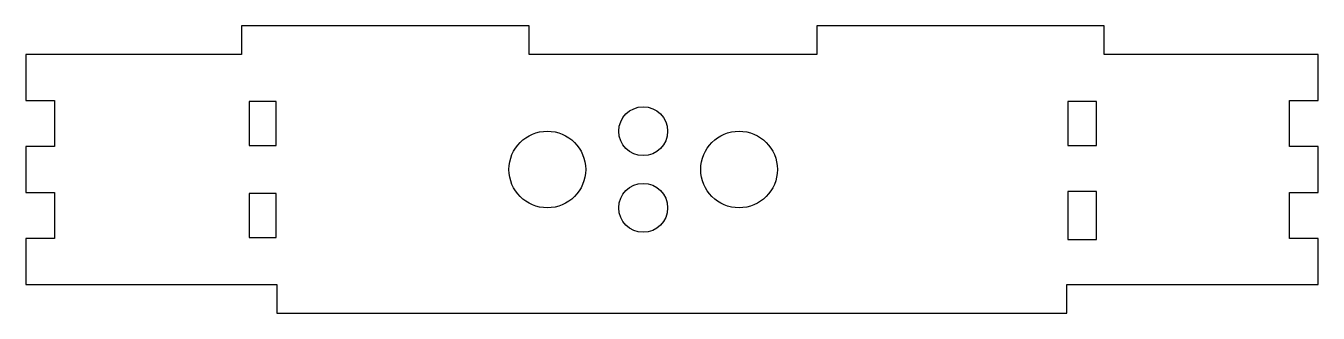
# Model space of a CAD drawing. Header units: millimetres. Extents: x -52 to 83, y -19 to 11.
import ezdxf

# ---------------------------------------------------------------- set-up
doc = ezdxf.new("R2010")
doc.units = ezdxf.units.MM

msp = doc.modelspace()

# ---------------------------------------------------------------- linework, layer by layer
at = {"color": 7, "linetype": 'Continuous', "lineweight": 25}
for p, q in [((0.54, 10.93), (-29.46, 10.93)), ((-29.46, 10.93), (-29.46, 7.93)), ((0.54, 7.93), (0.54, 10.93)), ((30.54, 10.93), (30.54, 7.93)), ((60.54, 10.93), (30.54, 10.93)), ((60.54, 7.93), (60.54, 10.93)), ((-51.96, 7.93), (-51.96, 3.13)), ((-29.46, 7.93), (-51.96, 7.93)), ((30.54, 7.93), (0.54, 7.93)), ((82.84, 7.93), (60.54, 7.93)), ((82.84, 3.13), (82.84, 7.93)), ((-51.96, 3.13), (-48.96, 3.13)), ((-48.96, 3.13), (-48.96, -1.67)), ((-25.86, 3.03), (-28.66, 3.03)), ((-28.66, 3.03), (-28.66, -1.57)), ((-25.86, -1.57), (-25.86, 3.03)), ((59.74, 3.03), (56.74, 3.03)), ((56.74, 3.03), (56.74, -1.57)), ((59.74, -1.57), (59.74, 3.03)), ((79.84, 3.13), (82.84, 3.13)), ((79.84, -1.67), (79.84, 3.13)), ((-51.96, -1.67), (-51.96, -6.47)), ((-48.96, -1.67), (-51.96, -1.67)), ((-28.66, -1.57), (-25.86, -1.57)), ((56.74, -1.57), (59.74, -1.57)), ((82.84, -1.67), (79.84, -1.67)), ((82.84, -6.47), (82.84, -1.67)), ((-51.96, -6.47), (-48.96, -6.47)), ((-48.96, -6.47), (-48.96, -11.27)), ((-25.86, -6.57), (-28.66, -6.57)), ((-28.66, -6.57), (-28.66, -11.17)), ((-25.86, -11.17), (-25.86, -6.57)), ((59.74, -6.37), (56.74, -6.37)), ((56.74, -6.37), (56.74, -11.37)), ((59.74, -11.37), (59.74, -6.37)), ((79.84, -6.47), (82.84, -6.47)), ((79.84, -11.27), (79.84, -6.47)), ((-51.96, -11.27), (-51.96, -16.07)), ((-48.96, -11.27), (-51.96, -11.27)), ((-28.66, -11.17), (-25.86, -11.17)), ((56.74, -11.37), (59.74, -11.37)), ((82.84, -11.27), (79.84, -11.27)), ((82.84, -16.07), (82.84, -11.27)), ((-51.96, -16.07), (-25.76, -16.07)), ((-25.76, -16.07), (-25.76, -19.07)), ((56.64, -16.07), (82.84, -16.07)), ((56.64, -19.07), (56.64, -16.07)), ((-25.76, -19.07), (56.64, -19.07))]:
    msp.add_line(p, q, dxfattribs=at)
for centre, radius in [((12.44, -0.07), 2.55), ((2.44, -4.07), 4), ((22.44, -4.07), 4), ((12.44, -8.07), 2.55)]:
    msp.add_circle(centre, radius, dxfattribs=at)

doc.saveas('drawing.dxf')
